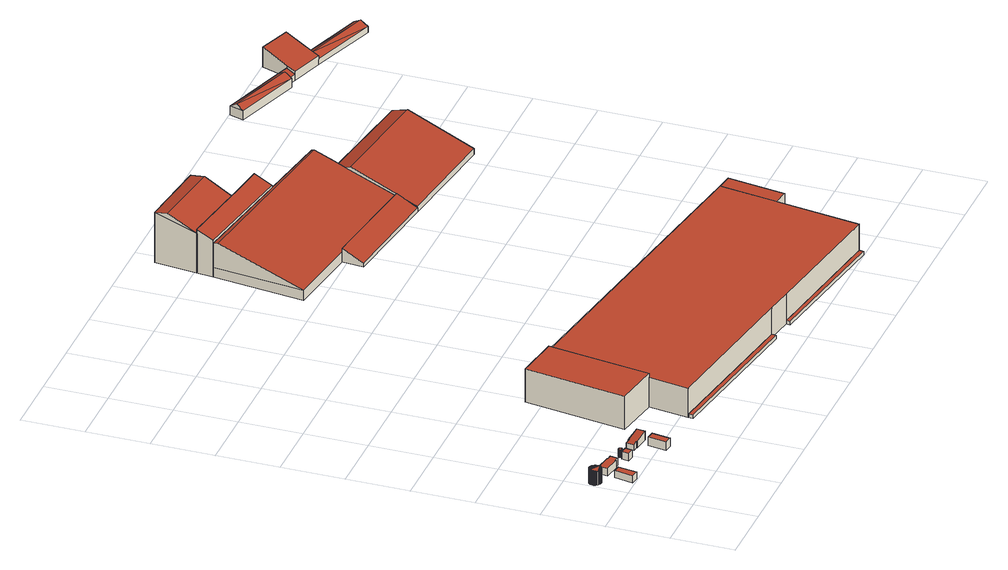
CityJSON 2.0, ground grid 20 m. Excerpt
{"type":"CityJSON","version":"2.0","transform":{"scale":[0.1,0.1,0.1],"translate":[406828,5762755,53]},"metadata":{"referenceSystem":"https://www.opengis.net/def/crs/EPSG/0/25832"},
"CityObjects":{
"building1":{"type":"Building","attributes":{"Gemeindeschluessel":"05515000","Geometrietyp2DReferenz":"3000","function":"51003_1201","roofType":"5000","measuredHeight":4.78},"geometry":[{"type":"Solid","lod":"2","boundaries":[[[[0,1,2,3]],[[4,5,1,0]],[[6,7,5,4]],[[8,9,7,6]],[[10,11,9,8]],[[12,13,11,10]],[[14,15,13,12]],[[16,17,15,14]],[[18,19,17,16]],[[20,21,19,18]],[[22,23,21,20]],[[24,25,23,22]],[[26,27,25,24]],[[28,29,27,26]],[[30,31,29,28]],[[32,33,31,30]],[[34,35,33,32]],[[36,37,35,34]],[[38,39,37,36]],[[40,41,39,38]],[[42,43,41,40]],[[44,45,43,42]],[[46,47,45,44]],[[48,49,47,46]],[[50,51,49,48]],[[52,53,51,50]],[[54,55,53,52]],[[56,57,55,54]],[[58,59,57,56]],[[60,61,59,58]],[[62,63,61,60]],[[64,65,63,62]],[[66,67,65,64]],[[68,69,67,66]],[[70,71,69,68]],[[72,73,71,70]],[[74,75,73,72]],[[76,77,75,74]],[[78,79,77,76]],[[80,81,79,78]],[[82,83,81,80]],[[84,85,83,82]],[[86,87,85,84]],[[88,89,87,86]],[[90,91,89,88]],[[92,93,91,90]],[[94,95,93,92]],[[96,97,95,94]],[[98,99,97,96]],[[100,101,99,98]],[[102,103,101,100]],[[104,105,103,102]],[[3,2,105,104]],[[70,68,66]],[[70,66,64]],[[72,70,64]],[[72,64,62]],[[72,62,60]],[[74,72,60]],[[74,60,58]],[[76,74,58]],[[106,76,58]],[[106,58,56]],[[106,56,54]],[[106,54,52]],[[106,52,50]],[[106,50,48]],[[106,48,46]],[[106,46,44]],[[106,44,42]],[[106,42,40]],[[106,40,38]],[[106,38,36]],[[106,36,34]],[[106,34,32]],[[106,32,30]],[[106,30,28]],[[106,28,26]],[[26,107,106]],[[80,78,106]],[[82,80,106]],[[84,82,106]],[[86,84,106]],[[88,86,106]],[[90,88,106]],[[92,90,106]],[[94,92,106]],[[96,94,106]],[[98,96,106]],[[100,98,106]],[[102,100,106]],[[104,102,106]],[[3,104,106]],[[3,106,107]],[[0,3,107]],[[0,107,24]],[[4,0,24]],[[4,24,22]],[[6,4,22]],[[6,22,20]],[[8,6,20]],[[8,20,18]],[[8,18,16]],[[10,8,16]],[[10,16,14]],[[14,12,10]],[[24,107,26]],[[76,106,78]],[[1,5,7,9,11,13,15,17,19,21,23,25,27,29,31,33,35,37,39,41,43,45,47,49,51,53,55,57,59,61,63,65,67,69,71,73,75,77,79,81,83,85,87,89,91,93,95,97,99,101,103,105,2]]]],"semantics":{"surfaces":[{"type":"WallSurface"},{"type":"RoofSurface"},{"type":"GroundSurface"}],"values":[[0,0,0,0,0,0,0,0,0,0,0,0,0,0,0,0,0,0,0,0,0,0,0,0,0,0,0,0,0,0,0,0,0,0,0,0,0,0,0,0,0,0,0,0,0,0,0,0,0,0,0,0,0,1,1,1,1,1,1,1,1,1,1,1,1,1,1,1,1,1,1,1,1,1,1,1,1,1,1,1,1,1,1,1,1,1,1,1,1,1,1,1,1,1,1,1,1,1,1,1,1,1,1,1,1,1,0,0,2]]}}]},
"building2":{"type":"Building","attributes":{"Gemeindeschluessel":"05515000","Geometrietyp2DReferenz":"3000","function":"31001_2600","roofType":"1000","measuredHeight":2.4},"geometry":[{"type":"Solid","lod":"2","boundaries":[[[[108,109,110,111]],[[112,113,109,108]],[[114,115,113,112]],[[111,110,115,114]],[[112,108,111,114]],[[109,113,115,110]]]],"semantics":{"surfaces":[{"type":"WallSurface"},{"type":"RoofSurface"},{"type":"GroundSurface"}],"values":[[0,0,0,0,1,2]]}}]},
"building3":{"type":"Building","attributes":{"Gemeindeschluessel":"05515000","Geometrietyp2DReferenz":"3000","function":"31001_2600","roofType":"1000","measuredHeight":2.52},"geometry":[{"type":"Solid","lod":"2","boundaries":[[[[116,117,118,119]],[[120,121,117,116]],[[122,123,121,120]],[[124,125,123,122]],[[126,127,125,124]],[[128,129,127,126]],[[130,131,129,128]],[[119,118,131,130]],[[128,126,124,122,120,116,119,130]],[[117,121,123,125,127,129,131,118]]]],"semantics":{"surfaces":[{"type":"WallSurface"},{"type":"RoofSurface"},{"type":"GroundSurface"}],"values":[[0,0,0,0,0,0,0,0,1,2]]}}]},
"building4":{"type":"Building","attributes":{"Gemeindeschluessel":"05515000","Geometrietyp2DReferenz":"3000","function":"31001_2600","roofType":"1000","measuredHeight":2.53},"geometry":[{"type":"Solid","lod":"2","boundaries":[[[[132,133,134,135]],[[136,137,133,132]],[[138,139,137,136]],[[135,134,139,138]],[[136,132,135,138]],[[133,137,139,134]]]],"semantics":{"surfaces":[{"type":"WallSurface"},{"type":"RoofSurface"},{"type":"GroundSurface"}],"values":[[0,0,0,0,1,2]]}}]},
"building5":{"type":"Building","attributes":{"Gemeindeschluessel":"05515000","Geometrietyp2DReferenz":"3000","function":"51002_1290","roofType":"1000","measuredHeight":2.46},"geometry":[{"type":"Solid","lod":"2","boundaries":[[[[140,141,142,143]],[[144,145,141,140]],[[146,147,145,144]],[[148,149,147,146]],[[150,151,149,148]],[[152,153,151,150]],[[154,155,153,152]],[[156,157,155,154]],[[158,159,157,156]],[[160,161,159,158]],[[162,163,161,160]],[[164,165,163,162]],[[166,167,165,164]],[[168,169,167,166]],[[170,171,169,168]],[[172,173,171,170]],[[174,175,173,172]],[[176,177,175,174]],[[178,179,177,176]],[[180,181,179,178]],[[182,183,181,180]],[[184,185,183,182]],[[186,187,185,184]],[[143,142,187,186]],[[184,182,180,178,176,174,172,170,168,166,164,162,160,158,156,154,152,150,148,146,144,140,143,186]],[[141,145,147,149,151,153,155,157,159,161,163,165,167,169,171,173,175,177,179,181,183,185,187,142]]]],"semantics":{"surfaces":[{"type":"WallSurface"},{"type":"RoofSurface"},{"type":"GroundSurface"}],"values":[[0,0,0,0,0,0,0,0,0,0,0,0,0,0,0,0,0,0,0,0,0,0,0,0,1,2]]}}]},
"building6":{"type":"Building","attributes":{"Gemeindeschluessel":"05515000","Geometrietyp2DReferenz":"3000","function":"31001_2600","roofType":"1000","measuredHeight":2.79},"geometry":[{"type":"Solid","lod":"2","boundaries":[[[[188,189,190,191]],[[192,193,189,188]],[[194,195,193,192]],[[191,190,195,194]],[[192,188,191,194]],[[189,193,195,190]]]],"semantics":{"surfaces":[{"type":"WallSurface"},{"type":"RoofSurface"},{"type":"GroundSurface"}],"values":[[0,0,0,0,1,2]]}}]},
"building7":{"type":"Building","attributes":{"Gemeindeschluessel":"05515000","Geometrietyp2DReferenz":"3000","function":"31001_2600","roofType":"2100","measuredHeight":2.96},"geometry":[{"type":"Solid","lod":"2","boundaries":[[[[196,197,198,199]],[[200,201,197,196]],[[202,203,201,200]],[[204,205,203,202]],[[206,207,205,204]],[[208,209,207,206]],[[210,211,209,208]],[[199,198,211,210]],[[208,206,204,202,200,196,199,210]],[[197,201,203,205,207,209,211,198]]]],"semantics":{"surfaces":[{"type":"WallSurface"},{"type":"RoofSurface"},{"type":"GroundSurface"}],"values":[[0,0,0,0,0,0,0,0,1,2]]}}]},
"building8":{"type":"Building","attributes":{"Gemeindeschluessel":"05515000","Geometrietyp2DReferenz":"3000","function":"31001_2600"},"children":["building8-1","building8-2","building8-3","building8-4","building8-5"]},
"building8-1":{"type":"BuildingPart","attributes":{"roofType":"1000","measuredHeight":9.87},"parents":["building8"],"geometry":[{"type":"Solid","lod":"2","boundaries":[[[[212,213,214,215]],[[216,217,213,212]],[[215,214,218,219]],[[216,212,215,219]],[[213,217,218,214]],[[217,216,219,218]]]],"semantics":{"surfaces":[{"type":"WallSurface"},{"type":"RoofSurface"},{"type":"GroundSurface"},{"type":"ClosureSurface"}],"values":[[0,0,0,1,2,3]]}}]},
"building8-2":{"type":"BuildingPart","attributes":{"roofType":"1000","measuredHeight":9.91},"parents":["building8"],"geometry":[{"type":"Solid","lod":"2","boundaries":[[[[220,221,217,216,222]],[[223,224,225,221,220]],[[226,227,228]],[[229,230,231,226,228]],[[232,233,234]],[[235,236,232,234]],[[237,238,236,235]],[[239,219,218,240,241]],[[241,237,235,234,229,228,223,220,222,239]],[[221,225,226,231,232,236,238,240,218,217]],[[224,223,228,227]],[[226,225,224,227]],[[230,229,234,233]],[[232,231,230,233]],[[238,237,241,240]],[[219,239,222,216]],[[217,218,219,216]]]],"semantics":{"surfaces":[{"type":"WallSurface"},{"type":"RoofSurface"},{"type":"GroundSurface"},{"type":"ClosureSurface"}],"values":[[0,0,0,0,0,0,0,0,1,2,0,3,0,3,3,0,3]]}}]},
"building8-3":{"type":"BuildingPart","attributes":{"roofType":"1000","measuredHeight":1.24},"parents":["building8"],"geometry":[{"type":"Solid","lod":"2","boundaries":[[[[242,243,231,230]],[[244,245,243,242]],[[233,232,245,244]],[[244,242,230,233]],[[243,245,232,231]],[[232,233,230,231]]]],"semantics":{"surfaces":[{"type":"WallSurface"},{"type":"RoofSurface"},{"type":"GroundSurface"},{"type":"ClosureSurface"}],"values":[[0,0,0,1,2,3]]}}]},
"building8-4":{"type":"BuildingPart","attributes":{"roofType":"1000","measuredHeight":11.29},"parents":["building8"],"geometry":[{"type":"Solid","lod":"2","boundaries":[[[[246,247,238,237,248]],[[249,250,247,246]],[[251,241,240,250,249]],[[249,246,248,251]],[[247,250,240,238]],[[241,251,248,237]],[[238,240,241,237]]]],"semantics":{"surfaces":[{"type":"WallSurface"},{"type":"RoofSurface"},{"type":"GroundSurface"},{"type":"ClosureSurface"}],"values":[[0,0,0,1,2,0,3]]}}]},
"building8-5":{"type":"BuildingPart","attributes":{"roofType":"1000","measuredHeight":1.24},"parents":["building8"],"geometry":[{"type":"Solid","lod":"2","boundaries":[[[[252,253,225,224]],[[254,255,253,252]],[[227,226,255,254]],[[254,252,224,227]],[[253,255,226,225]],[[226,227,224,225]]]],"semantics":{"surfaces":[{"type":"WallSurface"},{"type":"RoofSurface"},{"type":"GroundSurface"},{"type":"ClosureSurface"}],"values":[[0,0,0,1,2,3]]}}]},
"building9":{"type":"Building","attributes":{"Gemeindeschluessel":"05515000","Geometrietyp2DReferenz":"3000","function":"51002_1230"},"children":["building9-1","building9-2","building9-3","building9-4","building9-5"]},
"building9-1":{"type":"BuildingPart","attributes":{"roofType":"2100","measuredHeight":4.54},"parents":["building9"],"geometry":[{"type":"Solid","lod":"2","boundaries":[[[[256,257,258,259,260,261]],[[261,260,262,263]],[[264,265,266,256,261,263]],[[259,267,262,260]],[[268,269,257,256,266]],[[267,259,258,270]],[[258,257,269,270]],[[268,266,265]],[[262,267,270,264,263]],[[270,269,268,265,264]]]],"semantics":{"surfaces":[{"type":"WallSurface"},{"type":"RoofSurface"},{"type":"GroundSurface"},{"type":"ClosureSurface"}],"values":[[0,0,1,2,0,3,3,0,3,3]]}}]},
"building9-2":{"type":"BuildingPart","attributes":{"roofType":"3100","measuredHeight":17.69},"parents":["building9"],"geometry":[{"type":"Solid","lod":"2","boundaries":[[[[271,272,273,274]],[[275,276,272,271]],[[274,273,277,278]],[[271,279,275]],[[278,280,274]],[[274,280,279,271]],[[275,279,280,278]],[[272,276,277,273]],[[276,275,278,277]]]],"semantics":{"surfaces":[{"type":"WallSurface"},{"type":"RoofSurface"},{"type":"GroundSurface"},{"type":"ClosureSurface"}],"values":[[0,0,0,0,0,1,1,2,3]]}}]},
"building9-3":{"type":"BuildingPart","attributes":{"roofType":"2100","measuredHeight":14.76},"parents":["building9"],"geometry":[{"type":"Solid","lod":"2","boundaries":[[[[281,282,283,284,285,286]],[[287,278,277,288,289,290,291]],[[286,285,276,275,292]],[[287,291,281,286,292]],[[284,288,277,276,285]],[[282,281,291,290]],[[288,284,283,289]],[[283,282,290,289]],[[278,287,292,275]],[[276,277,278,275]]]],"semantics":{"surfaces":[{"type":"WallSurface"},{"type":"RoofSurface"},{"type":"GroundSurface"},{"type":"ClosureSurface"}],"values":[[0,0,0,1,2,0,3,3,0,3]]}}]},
"building9-4":{"type":"BuildingPart","attributes":{"roofType":"3100","measuredHeight":9.31},"parents":["building9"],"geometry":[{"type":"Solid","lod":"2","boundaries":[[[[293,294,295,296,297]],[[298,299,294,293]],[[300,263,262,299,298]],[[293,301,298]],[[297,302,303,301,293]],[[298,301,303,268,265,300]],[[294,299,262,267,295]],[[300,264,263]],[[262,263,264,270,267]],[[295,267,270,296]],[[270,297,296]],[[302,269,268,303]],[[264,300,265]],[[269,270,264,265,268]],[[297,270,269,302]]]],"semantics":{"surfaces":[{"type":"WallSurface"},{"type":"RoofSurface"},{"type":"GroundSurface"},{"type":"ClosureSurface"}],"values":[[0,0,0,0,1,1,2,0,3,3,3,0,0,3,3]]}}]},
"building9-5":{"type":"BuildingPart","attributes":{"roofType":"3100","measuredHeight":11.9},"parents":["building9"],"geometry":[{"type":"Solid","lod":"2","boundaries":[[[[304,305,259,258]],[[289,288,305,304]],[[306,307,284,283]],[[296,295,307,306]],[[269,302,308,309,310,304,257]],[[290,310,309,311,282]],[[282,311,306,283]],[[311,309,308,297,296,306]],[[310,290,289,304]],[[257,304,258]],[[305,288,284,307,295,267,259]],[[288,289,283,284]],[[296,270,267,295]],[[267,270,258,259]],[[290,282,283,289]],[[297,308,302]],[[297,270,296]],[[270,297,302,269]],[[269,257,258,270]]]],"semantics":{"surfaces":[{"type":"WallSurface"},{"type":"RoofSurface"},{"type":"GroundSurface"},{"type":"ClosureSurface"}],"values":[[0,0,0,0,1,1,0,0,0,0,2,3,3,3,3,0,3,3,3]]}}]},
"building10":{"type":"Building","attributes":{"Gemeindeschluessel":"05515000","Geometrietyp2DReferenz":"3000","function":"51002_1230"},"children":["building10-1","building10-2","building10-3","building10-4"]},
"building10-1":{"type":"BuildingPart","attributes":{"roofType":"3100","measuredHeight":3.34},"parents":["building10"],"geometry":[{"type":"Solid","lod":"2","boundaries":[[[[312,313,314,315]],[[316,317,313,312]],[[318,319,317,316]],[[312,320,316]],[[320,312,315]],[[315,321,320]],[[316,320,321]],[[321,318,316]],[[313,317,319,314]],[[319,318,315,314]],[[318,321,315]]]],"semantics":{"surfaces":[{"type":"WallSurface"},{"type":"RoofSurface"},{"type":"GroundSurface"},{"type":"ClosureSurface"}],"values":[[0,0,0,0,1,1,1,1,2,3,3]]}}]},
"building10-2":{"type":"BuildingPart","attributes":{"roofType":"3100","measuredHeight":4.46},"parents":["building10"],"geometry":[{"type":"Solid","lod":"2","boundaries":[[[[322,323,324,325,326]],[[327,328,323,322]],[[329,330,328,327]],[[331,332,330,329]],[[333,331,329]],[[334,333,329]],[[335,333,334,322]],[[327,322,334]],[[335,322,326]],[[333,335,326,336,331]],[[329,327,334]],[[324,323,328,330,332]],[[336,326,325]],[[332,331,336,325,324]]]],"semantics":{"surfaces":[{"type":"WallSurface"},{"type":"RoofSurface"},{"type":"GroundSurface"},{"type":"ClosureSurface"}],"values":[[0,0,0,0,1,1,1,1,0,0,0,2,0,3]]}}]},
"building10-3":{"type":"BuildingPart","attributes":{"roofType":"2100","measuredHeight":6.83},"parents":["building10"],"geometry":[{"type":"Solid","lod":"2","boundaries":[[[[337,338,339,340,341]],[[342,343,338,337]],[[344,315,314,343,342]],[[345,346,347,319,318,348]],[[344,342,337,341,345,348]],[[339,338,343,314,319,347]],[[346,345,341,340]],[[339,347,346,340]],[[318,321,315,344,348]],[[319,314,315,318]],[[315,321,318]]]],"semantics":{"surfaces":[{"type":"WallSurface"},{"type":"RoofSurface"},{"type":"GroundSurface"},{"type":"ClosureSurface"}],"values":[[0,0,0,0,1,2,0,3,0,3,3]]}}]},
"building10-4":{"type":"BuildingPart","attributes":{"roofType":"2100","measuredHeight":2.99},"parents":["building10"],"geometry":[{"type":"Solid","lod":"2","boundaries":[[[[340,339,332,331]],[[325,324,347,346]],[[340,331,336,325,346]],[[332,339,347,324]],[[324,325,336,331,332]],[[347,339,340,346]]]],"semantics":{"surfaces":[{"type":"WallSurface"},{"type":"RoofSurface"},{"type":"GroundSurface"},{"type":"ClosureSurface"}],"values":[[0,0,1,2,3,3]]}}]}
},
"vertices":[
[12,300,50],[12,300,5],[14,298,5],[14,298,50],[11,302,50],[11,302,5],[9,304,50],[9,304,5],[9,307,50],[9,307,5],[8,309,50],[8,309,5],[8,311,50],[8,311,5],[8,313,50],[8,313,5],[8,314,50],[8,314,5],[9,316,50],[9,316,5],[9,318,50],[9,318,5],[10,321,50],[10,321,5],[12,323,50],[12,323,5],[13,325,50],[13,325,5],[15,327,50],[15,327,5],[16,327,50],[16,327,5],[18,328,50],[18,328,5],[20,329,50],[20,329,5],[22,330,50],[22,330,5],[24,330,50],[24,330,5],[26,331,50],[26,331,5],[28,331,50],[28,331,5],[30,331,50],[30,331,5],[32,330,50],[32,330,5],[34,329,50],[34,329,5],[37,328,50],[37,328,5],[40,326,50],[40,326,5],[42,324,50],[42,324,5],[43,322,50],[43,322,5],[44,321,50],[44,321,5],[45,319,50],[45,319,5],[46,317,50],[46,317,5],[46,315,50],[46,315,5],[46,313,50],[46,313,5],[47,311,50],[47,311,5],[46,309,50],[46,309,5],[46,306,50],[46,306,5],[45,303,50],[45,303,5],[44,302,50],[44,302,5],[42,299,50],[42,299,5],[40,297,50],[40,297,5],[38,296,50],[38,296,5],[36,294,50],[36,294,5],[34,294,50],[34,294,5],[32,293,50],[32,293,5],[30,292,50],[30,292,5],[29,292,50],[29,292,5],[27,292,50],[27,292,5],[24,292,50],[24,292,5],[22,293,50],[22,293,5],[20,294,50],[20,294,5],[17,295,50],[17,295,5],[15,297,50],[15,297,5],[43,301,53],[12,324,53],
[60,207,28],[60,207,4],[84,203,4],[84,203,28],[70,267,28],[70,267,4],[93,263,28],[93,263,4],
[138,281,29],[138,281,4],[141,305,4],[141,305,29],[123,283,29],[123,283,4],[123,281,29],[123,281,4],[72,289,29],[72,289,4],[76,317,29],[76,317,4],[127,309,29],[127,309,4],[127,307,29],[127,307,4],
[172,260,29],[172,260,4],[195,257,4],[195,257,29],[176,282,29],[176,282,4],[198,279,29],[198,279,4],
[194,288,29],[194,288,4],[194,289,4],[194,289,29],[193,287,29],[193,287,4],[191,286,29],[191,286,4],[190,285,29],[190,285,4],[188,285,29],[188,285,4],[186,286,29],[186,286,4],[184,287,29],[184,287,4],[183,288,29],[183,288,4],[183,289,29],[183,289,4],[182,291,29],[182,291,4],[183,292,29],[183,292,4],[183,293,29],[183,293,4],[184,295,29],[184,295,4],[185,296,29],[185,296,4],[186,297,29],[186,297,4],[188,297,29],[188,297,4],[190,297,29],[190,297,4],[192,296,29],[192,296,4],[193,295,29],[193,295,4],[194,294,29],[194,294,4],[194,292,29],[194,292,4],[195,291,29],[195,291,4],[195,290,29],[195,290,4],
[271,235,34],[271,235,6],[262,176,6],[262,176,34],[295,231,34],[295,231,6],[286,172,34],[286,172,6],
[249,263,25],[249,263,4],[249,261,4],[249,261,25],[234,265,22],[234,265,4],[238,290,22],[238,290,4],[253,287,25],[253,287,4],[253,289,25],[253,289,4],[304,281,34],[304,281,4],[299,254,34],[299,254,4],
[1586,278,103],[1586,278,5],[1614,462,5],[1614,462,103],[1535,285,103],[1535,285,5],[1563,469,5],[1563,469,103],
[1494,17,104],[1494,17,5],[1535,285,104],[1493,17,104],[1493,17,17],[1493,17,5],[1050,85,5],[1050,85,17],[1050,85,104],[964,99,104],[964,99,17],[964,99,5],[459,177,5],[459,177,17],[459,177,104],[458,178,104],[458,178,5],[478,305,104],[478,305,5],[1563,469,104],[526,630,5],[526,630,104],
[961,84,17],[961,84,5],[457,162,17],[457,162,5],
[333,328,118],[333,328,5],[478,305,118],[383,652,118],[383,652,5],[526,630,118],
[1490,2,17],[1490,2,5],[1048,71,17],[1048,71,5],
[823,1371,132],[823,1371,120],[823,1371,119],[823,1371,86],[816,1301,86],[816,1301,99],[1161,1257,86],[1161,1257,99],[1164,1280,110],[1167,1304,121],[1169,1325,131],[1169,1325,86],[1169,1325,128],[1169,1325,122],[1169,1325,119],
[872,1854,255],[872,1854,86],[640,1883,86],[640,1883,255],[852,1712,218],[852,1712,86],[624,1747,86],[624,1747,219],[866,1808,263],[635,1840,263],
[970,1637,208],[970,1637,202],[970,1637,119],[970,1637,86],[975,1694,86],[975,1694,234],[624,1747,234],[618,1695,86],[618,1695,119],[618,1695,201],[618,1695,210],[852,1712,234],
[1554,1474,164],[1554,1474,86],[1195,1527,86],[1195,1527,119],[1195,1527,163],[1520,1211,106],[1520,1211,86],[1161,1257,105],[1547,1424,180],[1190,1491,174],[1188,1473,180],
[582,1403,119],[582,1403,86],[1204,1598,119],[1204,1598,86],[1195,1527,185],[1203,1591,205],[615,1679,205],[1204,1598,203],
[1839,1692,259],[1839,1692,239],[1621,1765,239],[1621,1765,259],[1826,1645,259],[1826,1645,239],[1607,1719,259],[1607,1719,239],[1832,1669,273],[1614,1742,273],
[1460,1751,269],[1460,1751,239],[1465,1767,239],[1465,1767,259],[1465,1767,269],[1241,1823,269],[1241,1823,239],[1255,1868,269],[1255,1868,239],[1473,1797,269],[1473,1797,239],[1466,1774,284],[1248,1845,284],[1465,1767,280],[1473,1796,269],
[1540,1868,307],[1540,1868,239],[1512,1784,239],[1512,1784,269],[1512,1784,278],[1643,1832,307],[1643,1832,239],[1621,1765,284],[1502,1754,268],[1502,1754,259],[1502,1754,239],[1607,1719,268]
]}
